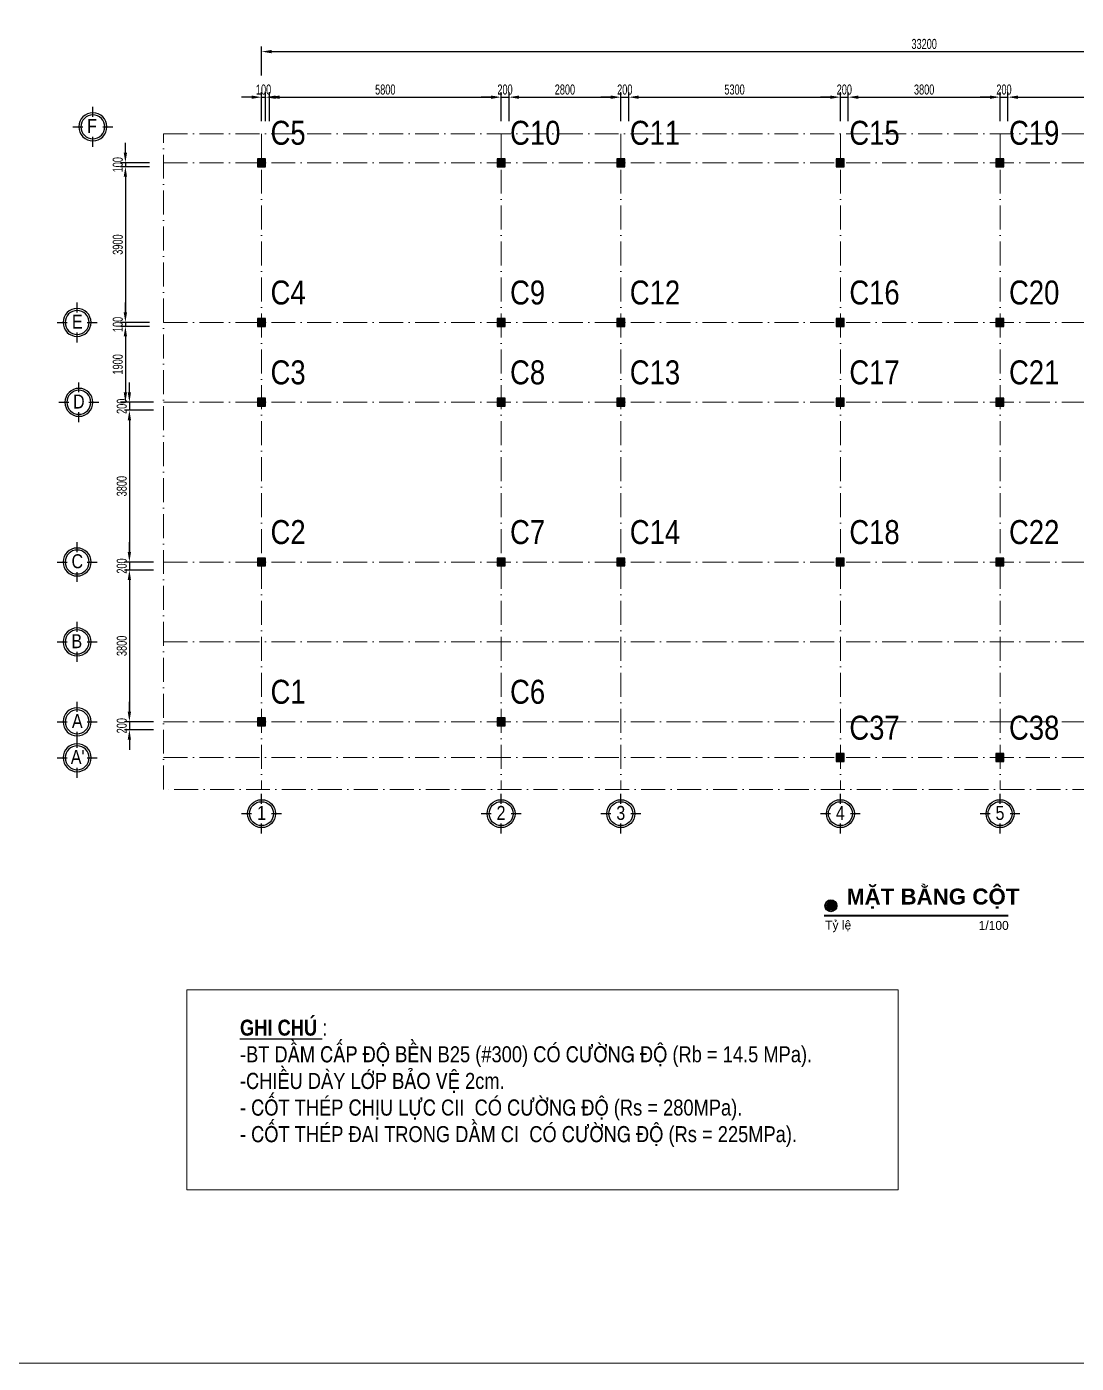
# Model space of a CAD drawing. Extents: x -1107188 to -523840, y 39692 to 514392.
# Drawn here: x -1068297 to -1042003, y 99592 to 133066 of the extents above; entities that cross this region are included whole.
import ezdxf
from ezdxf.enums import TextEntityAlignment as Align

# ---------------------------------------------------------------- set-up
doc = ezdxf.new("R2010")
doc.units = 0
doc.linetypes.add('ACAD_ISO10W100', pattern=[18, 12, -3, 0, -3])
doc.layers.get('0').update_dxf_attribs({"color": 255, "linetype": 'CONTINUOUS'})
doc.layers.get('DEFPOINTS').update_dxf_attribs({"linetype": 'CONTINUOUS'})
for name, color, linetype, lineweight in [('00-DAM', 3, 'CONTINUOUS', 9), ('00-KH O SAN', 6, 'CONTINUOUS', 9), ('00-KICH THUOC', 6, 'CONTINUOUS', 9), ('TRUC', 24, 'CONTINUOUS', 0)]:
    doc.layers.add(name, color=color, linetype=linetype, lineweight=lineweight)
for name, color, linetype in [('DIM', 1, 'CONTINUOUS'), ('TAGS', 60, 'CONTINUOUS'), ('TEXT', 7, 'CONTINUOUS'), ('TUONG', 131, 'CONTINUOUS'), ('WALL', 4, 'CONTINUOUS')]:
    doc.layers.add(name, color=color, linetype=linetype)
doc.styles.add('DIM-NEW', font='')
doc.styles.add('KICHTHUOC', font='', dxfattribs={"width": 0.8})
doc.styles.add('SO BV', font='', dxfattribs={"height": 200})
doc.styles.get("Standard").update_dxf_attribs({"font": ''})
doc.styles.add('SWISS-CONDENSE', font='')
doc.styles.add('TEN BV', font='', dxfattribs={"height": 350})
doc.styles.add('VNI-HELVE-CONDENSEN', font='')
doc.styles.get('DIM-NEW').set_extended_font_data('VNI-Helve-Condense')
doc.styles.get('KICHTHUOC').set_extended_font_data('VNI-Helve-Condense')
doc.styles.get('SO BV').set_extended_font_data('VNI-Helve-Condense')
doc.styles.get('Standard').set_extended_font_data('VNI-Helve-Condense')
doc.styles.get('SWISS-CONDENSE').set_extended_font_data('VNI-Swiss-Condense')
doc.styles.get('TEN BV').set_extended_font_data('VNI-Helve-Condense', bold=True)
doc.styles.get('VNI-HELVE-CONDENSEN').set_extended_font_data('VNI-Helve-Condense')
doc.dimstyles.new('DIM 25', dxfattribs={"dimtxt": 2.5, "dimasz": 2.5, "dimexe": 1.25, "dimexo": 0.625, "dimtad": 1, "dimdec": 0, "dimtxsty": 'KICHTHUOC', "dimcen": 2.5, "dimclrd": 1, "dimclre": 1, "dimclrt": 2, "dimadec": 0, "dimazin": 0, "dimtfac": 1, "dimtdec": 0, "dimtix": 1, "dimtmove": 0, "dimatfit": 3, "dimfxl": 6, "dimfxlon": 1, "dimarcsym": 0})

# ---------------------------------------------------------------- blocks, each defined once
blk = doc.blocks.new('A$C225A2996')
at = {"layer": 'WALL'}
blk.add_hatch(color=4, dxfattribs=at).paths.add_polyline_path([(531, 82), (731, 82), (731, 282), (531, 282)])
at = {"layer": 'WALL', "color": 4}
for p, q in [((531, 282), (731, 82)), ((531, 82), (731, 282))]:
    blk.add_line(p, q, dxfattribs=at)
blk.add_lwpolyline([(531, 82), (731, 82), (731, 282), (531, 282)], close=True, dxfattribs=at)
blk = doc.blocks.new('A$C206177D3')
at = {"layer": 'TAGS', "ltscale": 1000}
for p, q in [((-37, 240), (-37, 490)), ((-287, -10), (-537, -10)), ((-37, -510), (-37, -260)), ((463, -10), (213, -10))]:
    blk.add_line(p, q, dxfattribs=at)
blk.add_circle((-37, -10), 350, dxfattribs=at)
at = {"layer": 'TAGS', "color": 254, "ltscale": 1000}
blk.add_circle((-37, -10), 300, dxfattribs=at)
at = {"layer": 'TAGS', "ltscale": 1000, "style": 'VNI-HELVE-CONDENSEN'}
blk.add_attdef('A', text='', height=350, dxfattribs=at).set_placement((-38, -166), align=Align.CENTER)
blk = doc.blocks.new('*D1397')
at = {"layer": '00-KH O SAN', "color": 1, "lineweight": -2, "transparency": 16777216}
for p, q in [((-1062664, 131302), (-1062914, 131302)), ((-1062414, 130702), (-1062414, 131427)), ((-1062414, 131302), (-1062314, 131302)), ((-1062314, 130702), (-1062314, 131427)), ((-1062064, 131302), (-1061814, 131302))]:
    blk.add_line(p, q, dxfattribs=at)
at = {"layer": '00-KH O SAN', "color": 1, "transparency": 16777216}
for points in [[(-1062664, 131343), (-1062664, 131260), (-1062414, 131302)], [(-1062064, 131343), (-1062064, 131260), (-1062314, 131302)]]:
    blk.add_solid(points, dxfattribs=at)
at = {"layer": 'DEFPOINTS', "color": 0, "transparency": 16777216}
for p in [(-1062314, 131302), (-1062414, 130386), (-1062314, 129760)]:
    blk.add_point(p, dxfattribs=at)
at = {"layer": '00-KH O SAN', "color": 2, "transparency": 16777216, "insert": (-1062364, 131492), "char_height": 250, "attachment_point": 5, "style": 'KICHTHUOC'}
blk.add_mtext('100', dxfattribs=at)
blk = doc.blocks.new('*D1404')
at = {"layer": '00-KH O SAN', "color": 1, "lineweight": -2, "transparency": 16777216}
for p, q in [((-1062214, 130702), (-1062214, 131427)), ((-1061964, 131302), (-1056664, 131302)), ((-1056414, 130702), (-1056414, 131427))]:
    blk.add_line(p, q, dxfattribs=at)
at = {"layer": '00-KH O SAN', "color": 1, "transparency": 16777216}
for points in [[(-1061964, 131343), (-1061964, 131260), (-1062214, 131302)], [(-1056664, 131343), (-1056664, 131260), (-1056414, 131302)]]:
    blk.add_solid(points, dxfattribs=at)
at = {"layer": 'DEFPOINTS', "color": 0, "transparency": 16777216}
for p in [(-1056414, 131302), (-1062214, 129660), (-1056414, 129660)]:
    blk.add_point(p, dxfattribs=at)
at = {"layer": '00-KH O SAN', "color": 2, "transparency": 16777216, "insert": (-1059314, 131492), "char_height": 250, "attachment_point": 5, "style": 'KICHTHUOC'}
blk.add_mtext('5800', dxfattribs=at)
blk = doc.blocks.new('*D1405')
at = {"layer": '00-KH O SAN', "color": 1, "lineweight": -2, "transparency": 16777216}
for p, q in [((-1056664, 131302), (-1056914, 131302)), ((-1056414, 130702), (-1056414, 131427)), ((-1056414, 131302), (-1056214, 131302)), ((-1056214, 130702), (-1056214, 131427)), ((-1055964, 131302), (-1055714, 131302))]:
    blk.add_line(p, q, dxfattribs=at)
at = {"layer": '00-KH O SAN', "color": 1, "transparency": 16777216}
for points in [[(-1056664, 131343), (-1056664, 131260), (-1056414, 131302)], [(-1055964, 131343), (-1055964, 131260), (-1056214, 131302)]]:
    blk.add_solid(points, dxfattribs=at)
at = {"layer": 'DEFPOINTS', "color": 0, "transparency": 16777216}
for p in [(-1056214, 131302), (-1056414, 129660), (-1056214, 129660)]:
    blk.add_point(p, dxfattribs=at)
at = {"layer": '00-KH O SAN', "color": 2, "transparency": 16777216, "insert": (-1056314, 131492), "char_height": 250, "attachment_point": 5, "style": 'KICHTHUOC'}
blk.add_mtext('200', dxfattribs=at)
blk = doc.blocks.new('*D1406')
at = {"layer": '00-KH O SAN', "color": 1, "lineweight": -2, "transparency": 16777216}
for p, q in [((-1056214, 130702), (-1056214, 131427)), ((-1055964, 131302), (-1053664, 131302)), ((-1053414, 130702), (-1053414, 131427))]:
    blk.add_line(p, q, dxfattribs=at)
at = {"layer": '00-KH O SAN', "color": 1, "transparency": 16777216}
for points in [[(-1055964, 131343), (-1055964, 131260), (-1056214, 131302)], [(-1053664, 131343), (-1053664, 131260), (-1053414, 131302)]]:
    blk.add_solid(points, dxfattribs=at)
at = {"layer": 'DEFPOINTS', "color": 0, "transparency": 16777216}
for p in [(-1053414, 131302), (-1056214, 129660), (-1053414, 129660)]:
    blk.add_point(p, dxfattribs=at)
at = {"layer": '00-KH O SAN', "color": 2, "transparency": 16777216, "insert": (-1054814, 131492), "char_height": 250, "attachment_point": 5, "style": 'KICHTHUOC'}
blk.add_mtext('2800', dxfattribs=at)
blk = doc.blocks.new('*D1407')
at = {"layer": '00-KH O SAN', "color": 1, "lineweight": -2, "transparency": 16777216}
for p, q in [((-1053664, 131302), (-1053914, 131302)), ((-1053414, 130702), (-1053414, 131427)), ((-1053414, 131302), (-1053214, 131302)), ((-1053214, 130702), (-1053214, 131427)), ((-1052964, 131302), (-1052714, 131302))]:
    blk.add_line(p, q, dxfattribs=at)
at = {"layer": '00-KH O SAN', "color": 1, "transparency": 16777216}
for points in [[(-1053664, 131343), (-1053664, 131260), (-1053414, 131302)], [(-1052964, 131343), (-1052964, 131260), (-1053214, 131302)]]:
    blk.add_solid(points, dxfattribs=at)
at = {"layer": 'DEFPOINTS', "color": 0, "transparency": 16777216}
for p in [(-1053214, 131302), (-1053414, 129660), (-1053214, 129660)]:
    blk.add_point(p, dxfattribs=at)
at = {"layer": '00-KH O SAN', "color": 2, "transparency": 16777216, "insert": (-1053314, 131492), "char_height": 250, "attachment_point": 5, "style": 'KICHTHUOC'}
blk.add_mtext('200', dxfattribs=at)
blk = doc.blocks.new('*D1408')
at = {"layer": '00-KH O SAN', "color": 1, "lineweight": -2, "transparency": 16777216}
for p, q in [((-1053214, 130702), (-1053214, 131427)), ((-1052964, 131302), (-1048164, 131302)), ((-1047914, 130702), (-1047914, 131427))]:
    blk.add_line(p, q, dxfattribs=at)
at = {"layer": '00-KH O SAN', "color": 1, "transparency": 16777216}
for points in [[(-1052964, 131343), (-1052964, 131260), (-1053214, 131302)], [(-1048164, 131343), (-1048164, 131260), (-1047914, 131302)]]:
    blk.add_solid(points, dxfattribs=at)
at = {"layer": 'DEFPOINTS', "color": 0, "transparency": 16777216}
for p in [(-1047914, 131302), (-1053214, 129660), (-1047914, 129660)]:
    blk.add_point(p, dxfattribs=at)
at = {"layer": '00-KH O SAN', "color": 2, "transparency": 16777216, "insert": (-1050564, 131492), "char_height": 250, "attachment_point": 5, "style": 'KICHTHUOC'}
blk.add_mtext('5300', dxfattribs=at)
blk = doc.blocks.new('*D1409')
at = {"layer": '00-KH O SAN', "color": 1, "lineweight": -2, "transparency": 16777216}
for p, q in [((-1048164, 131302), (-1048414, 131302)), ((-1047914, 130702), (-1047914, 131427)), ((-1047914, 131302), (-1047714, 131302)), ((-1047714, 130702), (-1047714, 131427)), ((-1047464, 131302), (-1047214, 131302))]:
    blk.add_line(p, q, dxfattribs=at)
at = {"layer": '00-KH O SAN', "color": 1, "transparency": 16777216}
for points in [[(-1048164, 131343), (-1048164, 131260), (-1047914, 131302)], [(-1047464, 131343), (-1047464, 131260), (-1047714, 131302)]]:
    blk.add_solid(points, dxfattribs=at)
at = {"layer": 'DEFPOINTS', "color": 0, "transparency": 16777216}
for p in [(-1047714, 131302), (-1047914, 129660), (-1047714, 129660)]:
    blk.add_point(p, dxfattribs=at)
at = {"layer": '00-KH O SAN', "color": 2, "transparency": 16777216, "insert": (-1047814, 131492), "char_height": 250, "attachment_point": 5, "style": 'KICHTHUOC'}
blk.add_mtext('200', dxfattribs=at)
blk = doc.blocks.new('*D1391')
at = {"layer": '00-KH O SAN', "color": 1, "lineweight": -2, "transparency": 16777216}
for p, q in [((-1047714, 130702), (-1047714, 131427)), ((-1047464, 131302), (-1044164, 131302)), ((-1043914, 130702), (-1043914, 131427))]:
    blk.add_line(p, q, dxfattribs=at)
at = {"layer": '00-KH O SAN', "color": 1, "transparency": 16777216}
for points in [[(-1047464, 131343), (-1047464, 131260), (-1047714, 131302)], [(-1044164, 131343), (-1044164, 131260), (-1043914, 131302)]]:
    blk.add_solid(points, dxfattribs=at)
at = {"layer": 'DEFPOINTS', "color": 0, "transparency": 16777216}
for p in [(-1043914, 131302), (-1047714, 129660), (-1043914, 129660)]:
    blk.add_point(p, dxfattribs=at)
at = {"layer": '00-KH O SAN', "color": 2, "transparency": 16777216, "insert": (-1045814, 131492), "char_height": 250, "attachment_point": 5, "style": 'KICHTHUOC'}
blk.add_mtext('3800', dxfattribs=at)
blk = doc.blocks.new('*D1392')
at = {"layer": '00-KH O SAN', "color": 1, "lineweight": -2, "transparency": 16777216}
for p, q in [((-1044164, 131302), (-1044414, 131302)), ((-1043914, 130702), (-1043914, 131427)), ((-1043914, 131302), (-1043714, 131302)), ((-1043714, 130702), (-1043714, 131427)), ((-1043464, 131302), (-1043214, 131302))]:
    blk.add_line(p, q, dxfattribs=at)
at = {"layer": '00-KH O SAN', "color": 1, "transparency": 16777216}
for points in [[(-1044164, 131343), (-1044164, 131260), (-1043914, 131302)], [(-1043464, 131343), (-1043464, 131260), (-1043714, 131302)]]:
    blk.add_solid(points, dxfattribs=at)
at = {"layer": 'DEFPOINTS', "color": 0, "transparency": 16777216}
for p in [(-1043714, 131302), (-1043914, 129660), (-1043714, 129660)]:
    blk.add_point(p, dxfattribs=at)
at = {"layer": '00-KH O SAN', "color": 2, "transparency": 16777216, "insert": (-1043814, 131492), "char_height": 250, "attachment_point": 5, "style": 'KICHTHUOC'}
blk.add_mtext('200', dxfattribs=at)
blk = doc.blocks.new('*D1393')
at = {"layer": '00-KH O SAN', "color": 1, "lineweight": -2, "transparency": 16777216}
for p, q in [((-1043714, 130702), (-1043714, 131427)), ((-1043464, 131302), (-1038664, 131302)), ((-1038414, 130702), (-1038414, 131427))]:
    blk.add_line(p, q, dxfattribs=at)
at = {"layer": '00-KH O SAN', "color": 1, "transparency": 16777216}
for points in [[(-1043464, 131343), (-1043464, 131260), (-1043714, 131302)], [(-1038664, 131343), (-1038664, 131260), (-1038414, 131302)]]:
    blk.add_solid(points, dxfattribs=at)
at = {"layer": 'DEFPOINTS', "color": 0, "transparency": 16777216}
for p in [(-1038414, 131302), (-1043714, 129660), (-1038414, 129660)]:
    blk.add_point(p, dxfattribs=at)
at = {"layer": '00-KH O SAN', "color": 2, "transparency": 16777216, "insert": (-1041064, 131492), "char_height": 250, "attachment_point": 5, "style": 'KICHTHUOC'}
blk.add_mtext('5300', dxfattribs=at)
blk = doc.blocks.new('*D1400')
at = {"layer": '00-KH O SAN', "color": 1, "lineweight": -2, "transparency": 16777216}
for p, q in [((-1065825, 129910), (-1065825, 130160)), ((-1065225, 129660), (-1065950, 129660)), ((-1065225, 129560), (-1065950, 129560)), ((-1065825, 129660), (-1065825, 129560)), ((-1065825, 129310), (-1065825, 129060))]:
    blk.add_line(p, q, dxfattribs=at)
at = {"layer": '00-KH O SAN', "color": 1, "transparency": 16777216}
for points in [[(-1065867, 129910), (-1065784, 129910), (-1065825, 129660)], [(-1065867, 129310), (-1065784, 129310), (-1065825, 129560)]]:
    blk.add_solid(points, dxfattribs=at)
at = {"layer": 'DEFPOINTS', "color": 0, "transparency": 16777216}
for p in [(-1065825, 129560), (-1062514, 129560), (-1062414, 129660)]:
    blk.add_point(p, dxfattribs=at)
at = {"layer": '00-KH O SAN', "color": 2, "transparency": 16777216, "insert": (-1066015, 129610), "char_height": 250, "attachment_point": 5, "rotation": 90, "style": 'KICHTHUOC'}
blk.add_mtext('100', dxfattribs=at)
blk = doc.blocks.new('*D1401')
at = {"layer": '00-KH O SAN', "color": 1, "lineweight": -2, "transparency": 16777216}
for p, q in [((-1065225, 129560), (-1065950, 129560)), ((-1065825, 129310), (-1065825, 125910)), ((-1065225, 125660), (-1065950, 125660))]:
    blk.add_line(p, q, dxfattribs=at)
at = {"layer": '00-KH O SAN', "color": 1, "transparency": 16777216}
for points in [[(-1065867, 129310), (-1065784, 129310), (-1065825, 129560)], [(-1065867, 125910), (-1065784, 125910), (-1065825, 125660)]]:
    blk.add_solid(points, dxfattribs=at)
at = {"layer": 'DEFPOINTS', "color": 0, "transparency": 16777216}
for p in [(-1062514, 129560), (-1065825, 125660), (-1062414, 125660)]:
    blk.add_point(p, dxfattribs=at)
at = {"layer": '00-KH O SAN', "color": 2, "transparency": 16777216, "insert": (-1066015, 127610), "char_height": 250, "attachment_point": 5, "rotation": 90, "style": 'KICHTHUOC'}
blk.add_mtext('3900', dxfattribs=at)
blk = doc.blocks.new('*D1402')
at = {"layer": '00-KH O SAN', "color": 1, "lineweight": -2, "transparency": 16777216}
for p, q in [((-1065825, 125910), (-1065825, 126160)), ((-1065225, 125660), (-1065950, 125660)), ((-1065225, 125560), (-1065950, 125560)), ((-1065825, 125660), (-1065825, 125560)), ((-1065825, 125310), (-1065825, 125060))]:
    blk.add_line(p, q, dxfattribs=at)
at = {"layer": '00-KH O SAN', "color": 1, "transparency": 16777216}
for points in [[(-1065867, 125910), (-1065784, 125910), (-1065825, 125660)], [(-1065867, 125310), (-1065784, 125310), (-1065825, 125560)]]:
    blk.add_solid(points, dxfattribs=at)
at = {"layer": 'DEFPOINTS', "color": 0, "transparency": 16777216}
for p in [(-1065825, 125560), (-1062514, 125560), (-1062414, 125660)]:
    blk.add_point(p, dxfattribs=at)
at = {"layer": '00-KH O SAN', "color": 2, "transparency": 16777216, "insert": (-1066015, 125610), "char_height": 250, "attachment_point": 5, "rotation": 90, "style": 'KICHTHUOC'}
blk.add_mtext('100', dxfattribs=at)
blk = doc.blocks.new('*D1403')
at = {"layer": '00-KH O SAN', "color": 1, "lineweight": -2, "transparency": 16777216}
for p, q in [((-1065225, 125560), (-1065950, 125560)), ((-1065825, 125310), (-1065825, 123910)), ((-1065225, 123660), (-1065950, 123660))]:
    blk.add_line(p, q, dxfattribs=at)
at = {"layer": '00-KH O SAN', "color": 1, "transparency": 16777216}
for points in [[(-1065867, 125310), (-1065784, 125310), (-1065825, 125560)], [(-1065867, 123910), (-1065784, 123910), (-1065825, 123660)]]:
    blk.add_solid(points, dxfattribs=at)
at = {"layer": 'DEFPOINTS', "color": 0, "transparency": 16777216}
for p in [(-1062514, 125560), (-1065825, 123660), (-1062414, 123660)]:
    blk.add_point(p, dxfattribs=at)
at = {"layer": '00-KH O SAN', "color": 2, "transparency": 16777216, "insert": (-1066015, 124610), "char_height": 250, "attachment_point": 5, "rotation": 90, "style": 'KICHTHUOC'}
blk.add_mtext('1900', dxfattribs=at)
blk = doc.blocks.new('*D1385')
at = {"layer": '00-KH O SAN', "color": 1, "lineweight": -2, "transparency": 16777216}
for p, q in [((-1065725, 123910), (-1065725, 124160)), ((-1065125, 123660), (-1065850, 123660)), ((-1065725, 123660), (-1065725, 123460)), ((-1065125, 123460), (-1065850, 123460)), ((-1065725, 123210), (-1065725, 122960))]:
    blk.add_line(p, q, dxfattribs=at)
at = {"layer": '00-KH O SAN', "color": 1, "transparency": 16777216}
for points in [[(-1065767, 123910), (-1065684, 123910), (-1065725, 123660)], [(-1065767, 123210), (-1065684, 123210), (-1065725, 123460)]]:
    blk.add_solid(points, dxfattribs=at)
at = {"layer": 'DEFPOINTS', "color": 0, "transparency": 16777216}
for p in [(-1062414, 123660), (-1065725, 123460), (-1062414, 123460)]:
    blk.add_point(p, dxfattribs=at)
at = {"layer": '00-KH O SAN', "color": 2, "transparency": 16777216, "insert": (-1065915, 123560), "char_height": 250, "attachment_point": 5, "rotation": 90, "style": 'KICHTHUOC'}
blk.add_mtext('200', dxfattribs=at)
blk = doc.blocks.new('*D1386')
at = {"layer": '00-KH O SAN', "color": 1, "lineweight": -2, "transparency": 16777216}
for p, q in [((-1065125, 123460), (-1065850, 123460)), ((-1065725, 123210), (-1065725, 119910)), ((-1065125, 119660), (-1065850, 119660))]:
    blk.add_line(p, q, dxfattribs=at)
at = {"layer": '00-KH O SAN', "color": 1, "transparency": 16777216}
for points in [[(-1065767, 123210), (-1065684, 123210), (-1065725, 123460)], [(-1065767, 119910), (-1065684, 119910), (-1065725, 119660)]]:
    blk.add_solid(points, dxfattribs=at)
at = {"layer": 'DEFPOINTS', "color": 0, "transparency": 16777216}
for p in [(-1062414, 123460), (-1065725, 119660), (-1062414, 119660)]:
    blk.add_point(p, dxfattribs=at)
at = {"layer": '00-KH O SAN', "color": 2, "transparency": 16777216, "insert": (-1065915, 121560), "char_height": 250, "attachment_point": 5, "rotation": 90, "style": 'KICHTHUOC'}
blk.add_mtext('3800', dxfattribs=at)
blk = doc.blocks.new('*D1387')
at = {"layer": '00-KH O SAN', "color": 1, "lineweight": -2, "transparency": 16777216}
for p, q in [((-1065725, 119910), (-1065725, 120160)), ((-1065125, 119660), (-1065850, 119660)), ((-1065725, 119660), (-1065725, 119460)), ((-1065125, 119460), (-1065850, 119460)), ((-1065725, 119210), (-1065725, 118960))]:
    blk.add_line(p, q, dxfattribs=at)
at = {"layer": '00-KH O SAN', "color": 1, "transparency": 16777216}
for points in [[(-1065767, 119910), (-1065684, 119910), (-1065725, 119660)], [(-1065767, 119210), (-1065684, 119210), (-1065725, 119460)]]:
    blk.add_solid(points, dxfattribs=at)
at = {"layer": 'DEFPOINTS', "color": 0, "transparency": 16777216}
for p in [(-1062414, 119660), (-1065725, 119460), (-1062414, 119460)]:
    blk.add_point(p, dxfattribs=at)
at = {"layer": '00-KH O SAN', "color": 2, "transparency": 16777216, "insert": (-1065915, 119560), "char_height": 250, "attachment_point": 5, "rotation": 90, "style": 'KICHTHUOC'}
blk.add_mtext('200', dxfattribs=at)
blk = doc.blocks.new('*D1388')
at = {"layer": '00-KH O SAN', "color": 1, "lineweight": -2, "transparency": 16777216}
for p, q in [((-1065125, 119460), (-1065850, 119460)), ((-1065725, 119210), (-1065725, 115910)), ((-1065125, 115660), (-1065850, 115660))]:
    blk.add_line(p, q, dxfattribs=at)
at = {"layer": '00-KH O SAN', "color": 1, "transparency": 16777216}
for points in [[(-1065767, 119210), (-1065684, 119210), (-1065725, 119460)], [(-1065767, 115910), (-1065684, 115910), (-1065725, 115660)]]:
    blk.add_solid(points, dxfattribs=at)
at = {"layer": 'DEFPOINTS', "color": 0, "transparency": 16777216}
for p in [(-1062414, 119460), (-1065725, 115660), (-1062414, 115660)]:
    blk.add_point(p, dxfattribs=at)
at = {"layer": '00-KH O SAN', "color": 2, "transparency": 16777216, "insert": (-1065915, 117560), "char_height": 250, "attachment_point": 5, "rotation": 90, "style": 'KICHTHUOC'}
blk.add_mtext('3800', dxfattribs=at)
blk = doc.blocks.new('*D1389')
at = {"layer": '00-KH O SAN', "color": 1, "lineweight": -2, "transparency": 16777216}
for p, q in [((-1065725, 115910), (-1065725, 116160)), ((-1065125, 115660), (-1065850, 115660)), ((-1065725, 115660), (-1065725, 115460)), ((-1065125, 115460), (-1065850, 115460)), ((-1065725, 115210), (-1065725, 114960))]:
    blk.add_line(p, q, dxfattribs=at)
at = {"layer": '00-KH O SAN', "color": 1, "transparency": 16777216}
for points in [[(-1065767, 115910), (-1065684, 115910), (-1065725, 115660)], [(-1065767, 115210), (-1065684, 115210), (-1065725, 115460)]]:
    blk.add_solid(points, dxfattribs=at)
at = {"layer": 'DEFPOINTS', "color": 0, "transparency": 16777216}
for p in [(-1062414, 115660), (-1065725, 115460), (-1062414, 115460)]:
    blk.add_point(p, dxfattribs=at)
at = {"layer": '00-KH O SAN', "color": 2, "transparency": 16777216, "insert": (-1065915, 115560), "char_height": 250, "attachment_point": 5, "rotation": 90, "style": 'KICHTHUOC'}
blk.add_mtext('200', dxfattribs=at)
blk = doc.blocks.new('*D1390')
at = {"layer": '00-KH O SAN', "color": 1, "lineweight": -2, "transparency": 16777216}
for p, q in [((-1062414, 131843), (-1062414, 132568)), ((-1029214, 131843), (-1029214, 132568)), ((-1062164, 132443), (-1029464, 132443))]:
    blk.add_line(p, q, dxfattribs=at)
at = {"layer": '00-KH O SAN', "color": 1, "transparency": 16777216}
for points in [[(-1062164, 132485), (-1062164, 132402), (-1062414, 132443)], [(-1029464, 132485), (-1029464, 132402), (-1029214, 132443)]]:
    blk.add_solid(points, dxfattribs=at)
at = {"layer": 'DEFPOINTS', "color": 0, "transparency": 16777216}
for p in [(-1029214, 132443), (-1062414, 129660), (-1029214, 129660)]:
    blk.add_point(p, dxfattribs=at)
at = {"layer": '00-KH O SAN', "color": 2, "transparency": 16777216, "insert": (-1045814, 132634), "char_height": 250, "attachment_point": 5, "style": 'KICHTHUOC'}
blk.add_mtext('33200', dxfattribs=at)
blk = doc.blocks.new('KHUNGTEN')
at = {"color": 3, "linetype": 'Continuous'}
blk.add_lwpolyline([(-593153, 218392), (-593153, 276792), (-510153, 276792), (-510153, 218392)], close=True, dxfattribs=at)
at = {"style": 'TEN BV'}
for tag, p in [('TEB_BV', (-518299, 222628)), ('LOAI_BV', (-511918, 220684)), ('TL', (-512164, 219751))]:
    blk.add_attdef(tag, p, '', height=350, dxfattribs=at)
at = {"style": 'SO BV'}
for tag, p in [('SOBV', (-510673, 221020)), ('TONGSOBV', (-510673, 220591))]:
    blk.add_attdef(tag, text='', height=200, dxfattribs=at).set_placement(p, align=Align.CENTER)

msp = doc.modelspace()

# ---------------------------------------------------------------- hatches: boundary and pattern name
at = {"layer": 'DIM', "linetype": 'ByBlock'}
msp.add_hatch(color=1, dxfattribs=at).paths.add_polyline_path([(-1048046.214, 111051.533, 1), (-1048255.254, 111051.533, 1)])

# ---------------------------------------------------------------- linework, layer by layer
at = {"layer": '00-DAM'}
msp.add_lwpolyline([(-1064286.785, 108946.14), (-1046461.155, 108946.14), (-1046461.155, 103937.785), (-1064286.785, 103937.785)], close=True, dxfattribs=at)
at = {"layer": 'TEXT', "color": 7, "linetype": 'ByBlock', "const_width": 48.75}
msp.add_lwpolyline([(-1043704.886, 110799.766), (-1047136.519, 110799.766), (-1043704.886, 110799.766), (-1048320.722, 110799.766)], dxfattribs=at)
at = {"layer": 'TEXT', "color": 7, "linetype": 'ByBlock'}
for radius in [150.491, 133.77, 104.52]:
    msp.add_circle((-1048150.734, 111051.533), radius, dxfattribs=at)
at = {"layer": 'TRUC', "linetype": 'ACAD_ISO10W100', "ltscale": 50}
msp.add_lwpolyline([(-1064869.2, 130385.863), (-1027098.888, 130385.863), (-1027098.888, 113960.083), (-1064869.2, 113960.083)], close=True, dxfattribs=at)
for points in [[(-1062414.016, 130385.863), (-1062414.016, 113960.083)], [(-1056414.016, 130385.863), (-1056414.016, 113960.083)], [(-1056414.016, 130385.863), (-1056414.016, 113960.083)], [(-1053414.016, 130385.863), (-1053414.016, 113960.083)], [(-1047914.016, 130385.863), (-1047914.016, 113960.083)], [(-1043914.016, 130385.863), (-1043914.016, 113960.083)], [(-1064868, 129660.083), (-1027097.688, 129660.083)], [(-1064868, 125660.083), (-1027097.688, 125660.083)], [(-1064868, 123660.083), (-1027097.688, 123660.083)], [(-1064868, 119660.083), (-1027097.688, 119660.083)], [(-1064868, 117660.083), (-1027097.688, 117660.083)], [(-1064868, 115660.083), (-1027097.688, 115660.083)], [(-1064868, 114760.083), (-1027097.688, 114760.083)]]:
    msp.add_lwpolyline(points, dxfattribs=at)

# ---------------------------------------------------------------- block references
at = {"layer": '00-KICH THUOC'}
msp.add_blockref('KHUNGTEN', (-513535.14, -118800), dxfattribs=at)
at = {"layer": 'TAGS', "ltscale": 1000}
ref = msp.add_blockref('A$C206177D3', (-1066676.837, 130569.937), dxfattribs=dict(at, xscale=-1))
ref.add_attrib('A', 'F', dxfattribs={"color": 7, "ltscale": 1000, "height": 350, "style": 'VNI-HELVE-CONDENSEN'}).set_placement((-1066662.799, 130404.299), align=Align.CENTER)
ref = msp.add_blockref('A$C206177D3', (-1067071.465, 125669.937), dxfattribs=dict(at, xscale=-1))
ref.add_attrib('A', 'E', dxfattribs={"color": 7, "ltscale": 1000, "height": 350, "style": 'VNI-HELVE-CONDENSEN'}).set_placement((-1067028.494, 125504.299), align=Align.CENTER)
ref = msp.add_blockref('A$C206177D3', (-1067026.631, 123669.902), dxfattribs=dict(at, xscale=-1))
ref.add_attrib('A', 'D', dxfattribs={"color": 7, "ltscale": 1000, "height": 350, "style": 'VNI-HELVE-CONDENSEN'}).set_placement((-1066991.127, 123504.263), align=Align.CENTER)
ref = msp.add_blockref('A$C206177D3', (-1067070.908, 119669.937), dxfattribs=dict(at, xscale=-1))
ref.add_attrib('A', 'C', dxfattribs={"color": 7, "ltscale": 1000, "height": 350, "style": 'VNI-HELVE-CONDENSEN'}).set_placement((-1067029.804, 119504.299), align=Align.CENTER)
ref = msp.add_blockref('A$C206177D3', (-1067070.908, 117667.891), dxfattribs=dict(at, xscale=-1))
ref.add_attrib('A', 'B', dxfattribs={"color": 7, "ltscale": 1000, "height": 350, "style": 'VNI-HELVE-CONDENSEN'}).set_placement((-1067041.937, 117502.253), align=Align.CENTER)
ref = msp.add_blockref('A$C206177D3', (-1067070.908, 115667.891), dxfattribs=dict(at, xscale=-1))
ref.add_attrib('A', 'A', dxfattribs={"color": 7, "ltscale": 1000, "height": 350, "style": 'VNI-HELVE-CONDENSEN'}).set_placement((-1067029.804, 115502.253), align=Align.CENTER)
ref = msp.add_blockref('A$C206177D3', (-1067070.908, 114767.891), dxfattribs=dict(at, xscale=-1))
ref.add_attrib('A', "A'", dxfattribs={"color": 7, "ltscale": 1000, "height": 350, "style": 'VNI-HELVE-CONDENSEN'}).set_placement((-1067020.731, 114602.253), align=Align.CENTER)
ref = msp.add_blockref('A$C206177D3', (-1062376.194, 113367.265), dxfattribs=at)
ref.add_attrib('A', '1', dxfattribs={"color": 7, "ltscale": 1000, "height": 350, "style": 'VNI-HELVE-CONDENSEN'}).set_placement((-1062414.498, 113201.627), align=Align.CENTER)
ref = msp.add_blockref('A$C206177D3', (-1056376.194, 113367.265), dxfattribs=at)
ref.add_attrib('A', '2', dxfattribs={"color": 7, "ltscale": 1000, "height": 350, "style": 'VNI-HELVE-CONDENSEN'}).set_placement((-1056414.498, 113201.627), align=Align.CENTER)
ref = msp.add_blockref('A$C206177D3', (-1053376.194, 113367.265), dxfattribs=at)
ref.add_attrib('A', '3', dxfattribs={"color": 7, "ltscale": 1000, "height": 350, "style": 'VNI-HELVE-CONDENSEN'}).set_placement((-1053414.498, 113201.627), align=Align.CENTER)
ref = msp.add_blockref('A$C206177D3', (-1047876.194, 113367.265), dxfattribs=at)
ref.add_attrib('A', '4', dxfattribs={"color": 7, "ltscale": 1000, "height": 350, "style": 'VNI-HELVE-CONDENSEN'}).set_placement((-1047914.498, 113201.627), align=Align.CENTER)
ref = msp.add_blockref('A$C206177D3', (-1043876.194, 113367.265), dxfattribs=at)
ref.add_attrib('A', '5', dxfattribs={"color": 7, "ltscale": 1000, "height": 350, "style": 'VNI-HELVE-CONDENSEN'}).set_placement((-1043914.498, 113201.627), align=Align.CENTER)
at = {"layer": 'TUONG', "color": 4}
for p in [(-1063045.406, 129478.45), (-1057045.406, 129478.45), (-1054045.406, 129478.45), (-1048545.406, 129478.45), (-1044545.406, 129478.45), (-1063045.406, 125478.45), (-1057045.406, 125478.45), (-1054045.406, 125478.45), (-1048545.406, 125478.45), (-1044545.406, 125478.45), (-1063045.406, 123478.45), (-1057045.406, 123478.45), (-1054045.406, 123478.45), (-1048545.406, 123478.45), (-1044545.406, 123478.45), (-1063045.406, 119478.45), (-1057045.406, 119478.45), (-1054045.406, 119478.45), (-1048545.406, 119478.45), (-1044545.406, 119478.45), (-1063045.406, 115478.45), (-1057045.406, 115478.45), (-1048545.406, 114578.45), (-1044545.406, 114578.45)]:
    msp.add_blockref('A$C225A2996', p, dxfattribs=at)

# ---------------------------------------------------------------- texts
at = {"layer": 'TEXT', "style": 'DIM-NEW'}
for s, p in [('C5', (-1062187.736, 130110.036)), ('C10', (-1056187.736, 130110.036)), ('C11', (-1053187.736, 130110.036)), ('C15', (-1047687.736, 130110.036)), ('C19', (-1043687.736, 130110.036)), ('C4', (-1062187.736, 126110.036)), ('C9', (-1056187.736, 126110.036)), ('C12', (-1053187.736, 126110.036)), ('C16', (-1047687.736, 126110.036)), ('C20', (-1043687.736, 126110.036)), ('C3', (-1062187.736, 124110.036)), ('C8', (-1056187.736, 124110.036)), ('C13', (-1053187.736, 124110.036)), ('C17', (-1047687.736, 124110.036)), ('C21', (-1043687.736, 124110.036)), ('C2', (-1062187.736, 120110.036)), ('C7', (-1056187.736, 120110.036)), ('C14', (-1053187.736, 120110.036)), ('C18', (-1047687.736, 120110.036)), ('C22', (-1043687.736, 120110.036)), ('C1', (-1062187.736, 116110.036)), ('C6', (-1056187.736, 116110.036)), ('C37', (-1047687.736, 115210.036)), ('C38', (-1043687.736, 115210.036))]:
    msp.add_text(s, height=600, dxfattribs=at).set_placement(p)
at = {"layer": 'TEXT', "color": 7, "insert": (-1047752.745, 111482.01), "char_height": 400, "attachment_point": 1, "style": 'SWISS-CONDENSE'}
msp.add_mtext('{\\fVNI-Avo|b1|i0|c0|p2;M\\fArial|b1|i0|c0|p34;ẶT BẰNG CỘT}', dxfattribs=at)
at = {"layer": 'TEXT', "color": 7, "linetype": 'ByBlock', "char_height": 225, "attachment_point": 1, "style": 'SWISS-CONDENSE'}
for s, insert in [('{\\fVNI-Avo|b0|i0|c0|p2;Tyû leä}', (-1048293.702, 110680.899)), ('{\\fVNI-Avo|b0|i0|c0|p2;1/100}', (-1044448.605, 110670.926))]:
    msp.add_mtext(s, dxfattribs=dict(at, insert=insert))
at = {"layer": 'TEXT', "color": 7, "linetype": 'Continuous', "ltscale": 50, "insert": (-1062954.653, 108197.872), "char_height": 400, "width": 36548.3348, "attachment_point": 1}
msp.add_mtext('{\\fVNI-Helve-Condense|b1|i0|c0|p2;\\LGHI CHUÙ} :\\P-BT DAÀM CAÁP ÑOÄ BEÀN B25 (#300) COÙ CÖÔØNG ÑOÄ (Rb = 14.5 MPa).\\P-CHIEÀU DAØY LÔÙP BAÛO VEÄ 2cm.\\P- COÁT THEÙP CHÒU LÖÏC CII  COÙ CÖÔØNG ÑOÄ (Rs = 280MPa).\\P- COÁT THEÙP ÑAI TRONG DAÀM CI  COÙ CÖÔØNG ÑOÄ (Rs = 225MPa).', dxfattribs=at)

# ---------------------------------------------------------------- dimensions: what is measured, and where the dimension line sits
at = {"layer": '00-KH O SAN'}
for base, p1, p2, override, picture, middle in [((-1029214.016, 132443.451), (-1062414.016, 129660.083), (-1029214.016, 129660.083), {"dimscale": 100}, '*D1390', (-1045814.016, 132633.618)), ((-1062314.016, 131301.795), (-1062414.016, 130385.863), (-1062314.016, 129760.083), {"dimscale": 100}, '*D1397', (-1062364.016, 131491.961)), ((-1056414.016, 131301.795), (-1062214.016, 129660.083), (-1056414.016, 129660.083), {"dimscale": 100, "dimtmove": 1}, '*D1404', (-1059314.016, 131491.961)), ((-1056214.016, 131301.795), (-1056414.016, 129660.083), (-1056214.016, 129660.083), {"dimscale": 100, "dimtmove": 1}, '*D1405', (-1056314.016, 131491.961)), ((-1053414.016, 131301.795), (-1056214.016, 129660.083), (-1053414.016, 129660.083), {"dimscale": 100, "dimtmove": 1}, '*D1406', (-1054814.016, 131491.961)), ((-1053214.016, 131301.795), (-1053414.016, 129660.083), (-1053214.016, 129660.083), {"dimscale": 100, "dimtmove": 1}, '*D1407', (-1053314.016, 131491.961)), ((-1047914.016, 131301.795), (-1053214.016, 129660.083), (-1047914.016, 129660.083), {"dimscale": 100, "dimtmove": 1}, '*D1408', (-1050564.016, 131491.961)), ((-1047714.016, 131301.795), (-1047914.016, 129660.083), (-1047714.016, 129660.083), {"dimscale": 100, "dimtmove": 1}, '*D1409', (-1047814.016, 131491.961)), ((-1043914.016, 131301.795), (-1047714.016, 129660.083), (-1043914.016, 129660.083), {"dimscale": 100, "dimtmove": 1}, '*D1391', (-1045814.016, 131491.961)), ((-1043714.016, 131301.795), (-1043914.016, 129660.083), (-1043714.016, 129660.083), {"dimscale": 100, "dimtmove": 1}, '*D1392', (-1043814.016, 131491.961)), ((-1038414.016, 131301.795), (-1043714.016, 129660.083), (-1038414.016, 129660.083), {"dimscale": 100, "dimtmove": 1}, '*D1393', (-1041064.016, 131491.961))]:
    dim = msp.add_linear_dim(base=base, p1=p1, p2=p2, dimstyle='DIM 25', override=override, dxfattribs=at)
    dim.commit()
    dim.dimension.update_dxf_attribs({"geometry": picture, "text_midpoint": middle})
for base, p1, p2, override, picture, middle in [((-1065825.197, 129560.083), (-1062414.016, 129660.083), (-1062514.016, 129560.083), {"dimscale": 100}, '*D1400', (-1066015.364, 129610.083)), ((-1065825.197, 125660.083), (-1062514.016, 129560.083), (-1062414.016, 125660.083), {"dimscale": 100, "dimtmove": 1}, '*D1401', (-1066015.364, 127610.083)), ((-1065825.197, 125560.083), (-1062414.016, 125660.083), (-1062514.016, 125560.083), {"dimscale": 100, "dimtmove": 1}, '*D1402', (-1066015.364, 125610.083)), ((-1065825.197, 123660.083), (-1062514.016, 125560.083), (-1062414.016, 123660.083), {"dimscale": 100, "dimtmove": 1}, '*D1403', (-1066015.364, 124610.083)), ((-1065725.197, 123460.083), (-1062414.016, 123660.083), (-1062414.016, 123460.083), {"dimscale": 100, "dimtmove": 1}, '*D1385', (-1065915.364, 123560.083)), ((-1065725.197, 119660.083), (-1062414.016, 123460.083), (-1062414.016, 119660.083), {"dimscale": 100, "dimtmove": 1}, '*D1386', (-1065915.364, 121560.083)), ((-1065725.197, 119460.083), (-1062414.016, 119660.083), (-1062414.016, 119460.083), {"dimscale": 100, "dimtmove": 1}, '*D1387', (-1065915.364, 119560.083)), ((-1065725.197, 115660.083), (-1062414.016, 119460.083), (-1062414.016, 115660.083), {"dimscale": 100, "dimtmove": 1}, '*D1388', (-1065915.364, 117560.083)), ((-1065725.197, 115460.083), (-1062414.016, 115660.083), (-1062414.016, 115460.083), {"dimscale": 100, "dimtmove": 1}, '*D1389', (-1065915.364, 115560.083))]:
    dim = msp.add_linear_dim(base=base, p1=p1, p2=p2, angle=90, dimstyle='DIM 25', override=override, dxfattribs=at)
    dim.commit()
    dim.dimension.update_dxf_attribs({"geometry": picture, "text_midpoint": middle})

doc.saveas('drawing.dxf')
